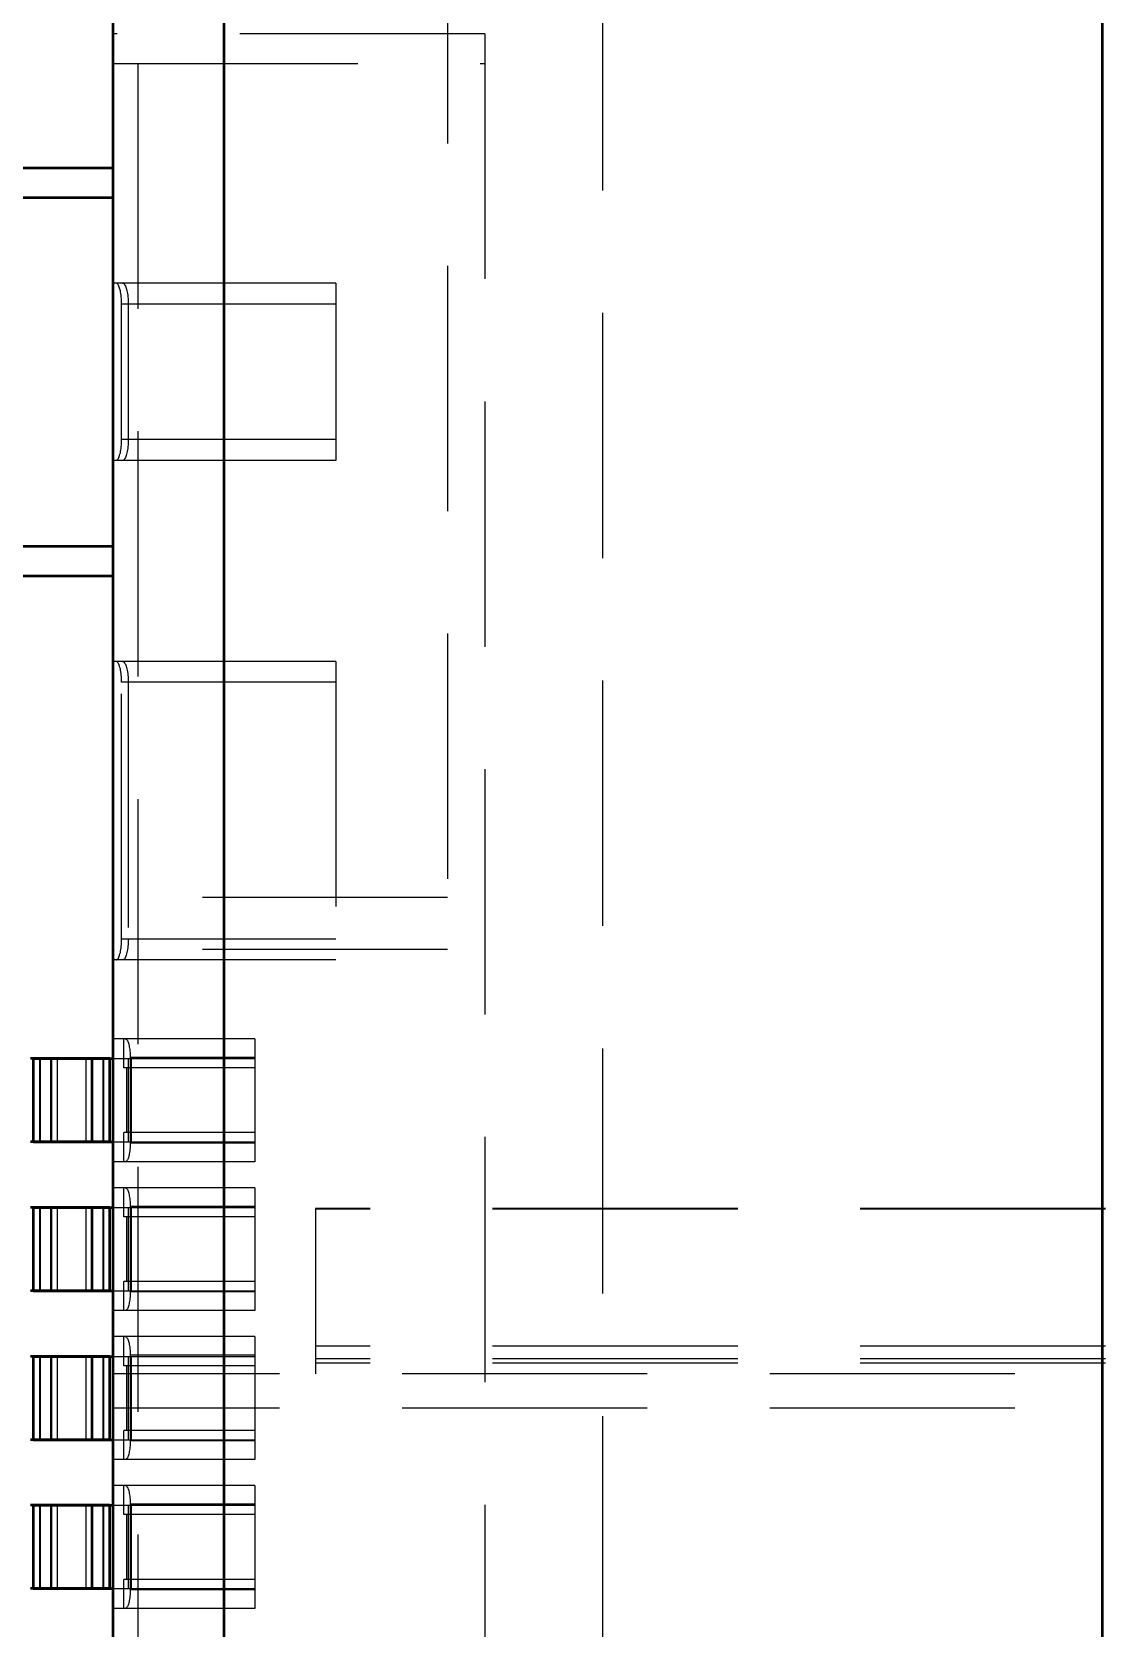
# Model space of a CAD drawing. Extents: x -891 to 6596, y -1 to 298.
# Drawn here: x -331.333 to -329.134, y 171.118 to 174.374 of the extents above; entities that cross this region are included whole.
import ezdxf

# ---------------------------------------------------------------- set-up
doc = ezdxf.new("R2010")
doc.units = 0
doc.header["$MEASUREMENT"] = 0
doc.linetypes.add('DASHED', pattern=[0.75, 0.5, -0.25])
for name, color, linetype, lineweight in [('AM_0', 7, 'Continuous', 50), ('AM_4', 3, 'Continuous', 25), ('AM_9', 6, 'DASHED', 25)]:
    doc.layers.add(name, color=color, linetype=linetype, lineweight=lineweight)

msp = doc.modelspace()

# ---------------------------------------------------------------- linework, layer by layer
at = {"layer": 'AM_0'}
for p, q in [((-331.1683, 184.1191), (-331.1683, 164.5302)), ((-330.9406, 165.2317), (-330.9406, 180.1111)), ((-329.1488, 165.2287), (-329.1488, 180.1111)), ((-331.469, 174.0965), (-331.1683, 174.0965)), ((-331.469, 174.0358), (-331.1683, 174.0358)), ((-331.469, 173.3251), (-331.1683, 173.3251)), ((-331.469, 173.2644), (-331.1683, 173.2644)), ((-331.3363, 172.2804), (-331.1738, 172.2804)), ((-331.3308, 172.2797), (-331.3308, 172.1096)), ((-331.3308, 172.2797), (-331.1683, 172.2797)), ((-331.1738, 172.1103), (-331.1738, 172.2804)), ((-331.3363, 172.1103), (-331.1738, 172.1103)), ((-331.3308, 172.1096), (-331.1683, 172.1096)), ((-331.3363, 171.9767), (-331.1738, 171.9767)), ((-331.3308, 171.976), (-331.3308, 171.8059)), ((-331.3308, 171.976), (-331.1683, 171.976)), ((-331.1738, 171.8067), (-331.1738, 171.9767)), ((-331.3363, 171.8067), (-331.1738, 171.8067)), ((-331.3308, 171.8059), (-331.1683, 171.8059)), ((-331.3363, 171.673), (-331.1738, 171.673)), ((-331.3308, 171.6723), (-331.3308, 171.5022)), ((-331.3308, 171.6723), (-331.1683, 171.6723)), ((-331.1738, 171.503), (-331.1738, 171.673)), ((-331.3363, 171.503), (-331.1738, 171.503)), ((-331.3308, 171.5022), (-331.1683, 171.5022)), ((-331.3363, 171.3693), (-331.1738, 171.3693)), ((-331.3308, 171.3686), (-331.3308, 171.1985)), ((-331.3308, 171.3686), (-331.1683, 171.3686)), ((-331.1738, 171.1993), (-331.1738, 171.3693)), ((-331.3363, 171.1993), (-331.1738, 171.1993)), ((-331.3308, 171.1985), (-331.1683, 171.1985))]:
    msp.add_line(p, q, dxfattribs=at)
at = {"layer": 'AM_4'}
for p, q in [((-331.3177, 172.2797), (-331.3177, 172.1096)), ((-331.187, 172.2804), (-331.187, 172.1103)), ((-331.3177, 171.976), (-331.3177, 171.8059)), ((-331.187, 171.9767), (-331.187, 171.8067)), ((-331.3177, 171.6723), (-331.3177, 171.5022)), ((-331.187, 171.673), (-331.187, 171.503)), ((-331.3177, 171.3686), (-331.3177, 171.1985)), ((-331.187, 171.3693), (-331.187, 171.1993))]:
    msp.add_line(p, q, dxfattribs=at)
at = {"layer": 'AM_9'}
for p, q in [((-330.485, 176.1464), (-330.485, 172.5021)), ((-330.1692, 174.5505), (-330.1692, 167.4107)), ((-330.4091, 174.3698), (-331.1683, 174.3698)), ((-330.4091, 174.3698), (-330.4091, 167.5914)), ((-331.1683, 174.3091), (-330.4091, 174.3091)), ((-331.1167, 174.3091), (-331.1167, 167.6522)), ((-330.7128, 173.8611), (-331.1683, 173.8611)), ((-330.7128, 173.8611), (-330.7128, 173.4997)), ((-330.7128, 173.8186), (-331.15, 173.8186)), ((-331.15, 173.5423), (-331.15, 173.8186)), ((-331.1366, 173.8186), (-331.1366, 173.5423)), ((-330.7128, 173.5423), (-331.15, 173.5423)), ((-330.7128, 173.4997), (-331.1683, 173.4997)), ((-330.7128, 173.0898), (-331.1683, 173.0898)), ((-330.7128, 173.0898), (-330.7128, 172.4809)), ((-330.7128, 173.0472), (-331.15, 173.0472)), ((-331.15, 172.5234), (-331.15, 173.0472)), ((-331.1366, 173.0472), (-331.1366, 172.5234)), ((-330.485, 172.6084), (-331.1683, 172.6084)), ((-330.7128, 172.5234), (-331.15, 172.5234)), ((-330.485, 172.5021), (-331.1683, 172.5021)), ((-330.7128, 172.4809), (-331.1683, 172.4809)), ((-330.8783, 172.3199), (-331.1683, 172.3199)), ((-331.1456, 172.2607), (-331.1456, 172.3199)), ((-330.8783, 172.3199), (-330.8783, 172.0693)), ((-331.3302, 172.2804), (-331.3302, 172.1103)), ((-331.3161, 172.2804), (-331.3161, 172.1103)), ((-331.2955, 172.2804), (-331.2955, 172.1103)), ((-331.2928, 172.2797), (-331.2928, 172.1096)), ((-331.2816, 172.2797), (-331.2816, 172.1096)), ((-331.2231, 172.2804), (-331.2231, 172.1103)), ((-331.2118, 172.1103), (-331.2118, 172.2804)), ((-331.2092, 172.2797), (-331.2092, 172.1096)), ((-331.1886, 172.2797), (-331.1886, 172.1096)), ((-331.1744, 172.2797), (-331.1744, 172.1096)), ((-331.1683, 172.2797), (-330.8783, 172.2797)), ((-331.167, 172.2797), (-331.167, 172.1096)), ((-330.8783, 172.2607), (-331.1456, 172.2607)), ((-331.1395, 172.1286), (-331.1395, 172.2607)), ((-331.1364, 172.2797), (-331.1364, 172.1096)), ((-331.1326, 172.2819), (-331.1326, 172.1073)), ((-330.8783, 172.2819), (-331.1326, 172.2819)), ((-331.1309, 172.2797), (-331.1309, 172.1096)), ((-330.8783, 172.1286), (-331.1456, 172.1286)), ((-331.1456, 172.0693), (-331.1456, 172.1286)), ((-331.1683, 172.1096), (-330.8783, 172.1096)), ((-330.8783, 172.1073), (-331.1326, 172.1073)), ((-330.8783, 172.0693), (-331.1683, 172.0693)), ((-330.8783, 172.0162), (-331.1683, 172.0162)), ((-331.1456, 171.957), (-331.1456, 172.0162)), ((-330.8783, 172.0162), (-330.8783, 171.7657)), ((-331.3302, 171.9767), (-331.3302, 171.8067)), ((-331.3161, 171.9767), (-331.3161, 171.8067)), ((-331.2955, 171.9767), (-331.2955, 171.8067)), ((-331.2928, 171.976), (-331.2928, 171.8059)), ((-331.2816, 171.976), (-331.2816, 171.8059)), ((-331.2231, 171.9767), (-331.2231, 171.8067)), ((-331.2118, 171.8067), (-331.2118, 171.9767)), ((-331.2092, 171.976), (-331.2092, 171.8059)), ((-331.1886, 171.976), (-331.1886, 171.8059)), ((-331.1744, 171.976), (-331.1744, 171.8059)), ((-331.1683, 171.976), (-330.8783, 171.976)), ((-331.167, 171.976), (-331.167, 171.8059)), ((-331.1364, 171.976), (-331.1364, 171.8059)), ((-331.1326, 171.9782), (-331.1326, 171.8036)), ((-330.8783, 171.9782), (-331.1326, 171.9782)), ((-331.1309, 171.976), (-331.1309, 171.8059)), ((-328.3932, 171.9737), (-330.7549, 171.9737)), ((-330.7549, 171.9737), (-330.7549, 171.6366)), ((-328.3932, 171.9727), (-330.7549, 171.9727)), ((-330.8783, 171.957), (-331.1456, 171.957)), ((-331.1395, 171.8249), (-331.1395, 171.957)), ((-331.1683, 171.8059), (-330.8783, 171.8059)), ((-330.8783, 171.8249), (-331.1456, 171.8249)), ((-331.1456, 171.7657), (-331.1456, 171.8249)), ((-330.8783, 171.8036), (-331.1326, 171.8036)), ((-330.8783, 171.7657), (-331.1683, 171.7657)), ((-330.8783, 171.7125), (-331.1683, 171.7125)), ((-331.1456, 171.6533), (-331.1456, 171.7125)), ((-330.8783, 171.7125), (-330.8783, 171.462)), ((-331.3302, 171.673), (-331.3302, 171.503)), ((-331.3161, 171.673), (-331.3161, 171.503)), ((-331.2955, 171.673), (-331.2955, 171.503)), ((-331.2928, 171.6723), (-331.2928, 171.5022)), ((-331.2816, 171.6723), (-331.2816, 171.5022)), ((-331.2231, 171.673), (-331.2231, 171.503)), ((-331.2118, 171.503), (-331.2118, 171.673)), ((-331.2092, 171.6723), (-331.2092, 171.5022)), ((-331.1886, 171.6723), (-331.1886, 171.5022)), ((-331.1744, 171.6723), (-331.1744, 171.5022)), ((-331.1683, 171.6723), (-330.8783, 171.6723)), ((-331.167, 171.6723), (-331.167, 171.5022)), ((-331.1364, 171.6723), (-331.1364, 171.5022)), ((-331.1326, 171.6745), (-331.1326, 171.4999)), ((-330.8783, 171.6745), (-331.1326, 171.6745)), ((-331.1309, 171.6723), (-331.1309, 171.5022)), ((-328.3932, 171.6932), (-330.7549, 171.6932)), ((-327.8277, 171.6366), (-331.1683, 171.6366)), ((-330.8783, 171.6533), (-331.1456, 171.6533)), ((-331.1395, 171.5212), (-331.1395, 171.6533)), ((-328.3932, 171.667), (-330.7549, 171.667)), ((-328.3932, 171.6587), (-330.7549, 171.6587)), ((-327.8277, 171.5667), (-331.1683, 171.5667)), ((-330.8783, 171.5212), (-331.1456, 171.5212)), ((-331.1456, 171.462), (-331.1456, 171.5212)), ((-331.1683, 171.5022), (-330.8783, 171.5022)), ((-330.8783, 171.4999), (-331.1326, 171.4999)), ((-330.8783, 171.462), (-331.1683, 171.462)), ((-330.8783, 171.4088), (-331.1683, 171.4088)), ((-331.1456, 171.3496), (-331.1456, 171.4088)), ((-330.8783, 171.4088), (-330.8783, 171.1583)), ((-331.3302, 171.3693), (-331.3302, 171.1993)), ((-331.3161, 171.3693), (-331.3161, 171.1993)), ((-331.2955, 171.3693), (-331.2955, 171.1993)), ((-331.2928, 171.3686), (-331.2928, 171.1985)), ((-331.2816, 171.3686), (-331.2816, 171.1985)), ((-331.2231, 171.3693), (-331.2231, 171.1993)), ((-331.2118, 171.1993), (-331.2118, 171.3693)), ((-331.2092, 171.3686), (-331.2092, 171.1985)), ((-331.1886, 171.3686), (-331.1886, 171.1985)), ((-331.1744, 171.3686), (-331.1744, 171.1985)), ((-331.1683, 171.3686), (-330.8783, 171.3686)), ((-331.167, 171.3686), (-331.167, 171.1985)), ((-330.8783, 171.3496), (-331.1456, 171.3496)), ((-331.1395, 171.2175), (-331.1395, 171.3496)), ((-331.1364, 171.3686), (-331.1364, 171.1985)), ((-331.1326, 171.3709), (-331.1326, 171.1962)), ((-330.8783, 171.3709), (-331.1326, 171.3709)), ((-331.1309, 171.3686), (-331.1309, 171.1985)), ((-330.8783, 171.2175), (-331.1456, 171.2175)), ((-331.1456, 171.1583), (-331.1456, 171.2175)), ((-331.1683, 171.1985), (-330.8783, 171.1985)), ((-330.8783, 171.1962), (-331.1326, 171.1962)), ((-330.8783, 171.1583), (-331.1683, 171.1583))]:
    msp.add_line(p, q, dxfattribs=at)
for points in [[(-331.15, 173.8186), (-331.1501, 173.8223), (-331.1502, 173.826), (-331.1504, 173.8296), (-331.1507, 173.8332), (-331.1511, 173.8366), (-331.1516, 173.8399), (-331.1521, 173.843), (-331.1527, 173.8459), (-331.1534, 173.8487), (-331.1541, 173.8512), (-331.1549, 173.8534), (-331.1557, 173.8554), (-331.1566, 173.8571), (-331.1575, 173.8586), (-331.1585, 173.8597), (-331.1594, 173.8605), (-331.1604, 173.861), (-331.1614, 173.8611)], [(-331.148, 173.8611), (-331.147, 173.861), (-331.146, 173.8605), (-331.1451, 173.8597), (-331.1441, 173.8586), (-331.1432, 173.8571), (-331.1423, 173.8554), (-331.1415, 173.8534), (-331.1407, 173.8512), (-331.14, 173.8487), (-331.1393, 173.8459), (-331.1387, 173.843), (-331.1381, 173.8399), (-331.1377, 173.8366), (-331.1373, 173.8332), (-331.137, 173.8296), (-331.1368, 173.826), (-331.1367, 173.8223), (-331.1366, 173.8186)], [(-331.1614, 173.4997), (-331.1604, 173.4999), (-331.1594, 173.5004), (-331.1585, 173.5012), (-331.1575, 173.5023), (-331.1566, 173.5037), (-331.1557, 173.5054), (-331.1549, 173.5074), (-331.1541, 173.5097), (-331.1534, 173.5122), (-331.1527, 173.5149), (-331.1521, 173.5179), (-331.1516, 173.521), (-331.1511, 173.5243), (-331.1507, 173.5277), (-331.1504, 173.5312), (-331.1502, 173.5349), (-331.1501, 173.5385), (-331.15, 173.5423)], [(-331.1366, 173.5423), (-331.1367, 173.5385), (-331.1368, 173.5349), (-331.137, 173.5312), (-331.1373, 173.5277), (-331.1377, 173.5243), (-331.1381, 173.521), (-331.1387, 173.5179), (-331.1393, 173.5149), (-331.14, 173.5122), (-331.1407, 173.5097), (-331.1415, 173.5074), (-331.1423, 173.5054), (-331.1432, 173.5037), (-331.1441, 173.5023), (-331.1451, 173.5012), (-331.146, 173.5004), (-331.147, 173.4999), (-331.148, 173.4997)], [(-331.15, 173.0472), (-331.1501, 173.0509), (-331.1502, 173.0546), (-331.1504, 173.0582), (-331.1507, 173.0618), (-331.1511, 173.0652), (-331.1516, 173.0685), (-331.1521, 173.0716), (-331.1527, 173.0746), (-331.1534, 173.0773), (-331.1541, 173.0798), (-331.1549, 173.0821), (-331.1557, 173.0841), (-331.1566, 173.0858), (-331.1575, 173.0872), (-331.1585, 173.0883), (-331.1594, 173.0891), (-331.1604, 173.0896), (-331.1614, 173.0898)], [(-331.148, 173.0898), (-331.147, 173.0896), (-331.146, 173.0891), (-331.1451, 173.0883), (-331.1441, 173.0872), (-331.1432, 173.0858), (-331.1423, 173.0841), (-331.1415, 173.0821), (-331.1407, 173.0798), (-331.14, 173.0773), (-331.1393, 173.0746), (-331.1387, 173.0716), (-331.1381, 173.0685), (-331.1377, 173.0652), (-331.1373, 173.0618), (-331.137, 173.0582), (-331.1368, 173.0546), (-331.1367, 173.0509), (-331.1366, 173.0472)], [(-331.1614, 172.4809), (-331.1604, 172.481), (-331.1594, 172.4815), (-331.1585, 172.4823), (-331.1575, 172.4834), (-331.1566, 172.4848), (-331.1557, 172.4865), (-331.1549, 172.4885), (-331.1541, 172.4908), (-331.1534, 172.4933), (-331.1527, 172.496), (-331.1521, 172.499), (-331.1516, 172.5021), (-331.1511, 172.5054), (-331.1507, 172.5088), (-331.1504, 172.5124), (-331.1502, 172.516), (-331.1501, 172.5197), (-331.15, 172.5234)], [(-331.1366, 172.5234), (-331.1367, 172.5197), (-331.1368, 172.516), (-331.137, 172.5124), (-331.1373, 172.5088), (-331.1377, 172.5054), (-331.1381, 172.5021), (-331.1387, 172.499), (-331.1393, 172.496), (-331.14, 172.4933), (-331.1407, 172.4908), (-331.1415, 172.4885), (-331.1423, 172.4865), (-331.1432, 172.4848), (-331.1441, 172.4834), (-331.1451, 172.4823), (-331.146, 172.4815), (-331.147, 172.481), (-331.148, 172.4809)], [(-331.1427, 172.3199), (-331.1418, 172.3197), (-331.141, 172.3193), (-331.1401, 172.3186), (-331.1392, 172.3176), (-331.1384, 172.3163), (-331.1376, 172.3148), (-331.1369, 172.313), (-331.1362, 172.311), (-331.1355, 172.3088), (-331.1349, 172.3063), (-331.1344, 172.3037), (-331.1339, 172.3009), (-331.1335, 172.298), (-331.1332, 172.2949), (-331.1329, 172.2918), (-331.1327, 172.2885), (-331.1326, 172.2852), (-331.1326, 172.2819)], [(-331.1326, 172.1073), (-331.1326, 172.104), (-331.1327, 172.1007), (-331.1329, 172.0975), (-331.1332, 172.0943), (-331.1335, 172.0913), (-331.1339, 172.0883), (-331.1344, 172.0855), (-331.1349, 172.0829), (-331.1355, 172.0805), (-331.1362, 172.0782), (-331.1369, 172.0762), (-331.1376, 172.0744), (-331.1384, 172.0729), (-331.1392, 172.0716), (-331.1401, 172.0706), (-331.141, 172.0699), (-331.1418, 172.0695), (-331.1427, 172.0693)], [(-331.1427, 172.0162), (-331.1418, 172.0161), (-331.141, 172.0156), (-331.1401, 172.0149), (-331.1392, 172.0139), (-331.1384, 172.0126), (-331.1376, 172.0111), (-331.1369, 172.0093), (-331.1362, 172.0073), (-331.1355, 172.0051), (-331.1349, 172.0026), (-331.1344, 172), (-331.1339, 171.9972), (-331.1335, 171.9943), (-331.1332, 171.9912), (-331.1329, 171.9881), (-331.1327, 171.9848), (-331.1326, 171.9815), (-331.1326, 171.9782)], [(-331.1326, 171.8036), (-331.1326, 171.8003), (-331.1327, 171.797), (-331.1329, 171.7938), (-331.1332, 171.7906), (-331.1335, 171.7876), (-331.1339, 171.7846), (-331.1344, 171.7818), (-331.1349, 171.7792), (-331.1355, 171.7768), (-331.1362, 171.7745), (-331.1369, 171.7725), (-331.1376, 171.7707), (-331.1384, 171.7692), (-331.1392, 171.7679), (-331.1401, 171.767), (-331.141, 171.7662), (-331.1418, 171.7658), (-331.1427, 171.7657)], [(-331.1427, 171.7125), (-331.1418, 171.7124), (-331.141, 171.7119), (-331.1401, 171.7112), (-331.1392, 171.7102), (-331.1384, 171.709), (-331.1376, 171.7074), (-331.1369, 171.7056), (-331.1362, 171.7036), (-331.1355, 171.7014), (-331.1349, 171.699), (-331.1344, 171.6963), (-331.1339, 171.6935), (-331.1335, 171.6906), (-331.1332, 171.6875), (-331.1329, 171.6844), (-331.1327, 171.6811), (-331.1326, 171.6779), (-331.1326, 171.6745)], [(-331.1326, 171.4999), (-331.1326, 171.4966), (-331.1327, 171.4933), (-331.1329, 171.4901), (-331.1332, 171.4869), (-331.1335, 171.4839), (-331.1339, 171.4809), (-331.1344, 171.4782), (-331.1349, 171.4755), (-331.1355, 171.4731), (-331.1362, 171.4708), (-331.1369, 171.4688), (-331.1376, 171.4671), (-331.1384, 171.4655), (-331.1392, 171.4643), (-331.1401, 171.4633), (-331.141, 171.4625), (-331.1418, 171.4621), (-331.1427, 171.462)], [(-331.1427, 171.4088), (-331.1418, 171.4087), (-331.141, 171.4082), (-331.1401, 171.4075), (-331.1392, 171.4065), (-331.1384, 171.4053), (-331.1376, 171.4037), (-331.1369, 171.402), (-331.1362, 171.3999), (-331.1355, 171.3977), (-331.1349, 171.3953), (-331.1344, 171.3926), (-331.1339, 171.3898), (-331.1335, 171.3869), (-331.1332, 171.3838), (-331.1329, 171.3807), (-331.1327, 171.3774), (-331.1326, 171.3742), (-331.1326, 171.3709)], [(-331.1326, 171.1962), (-331.1326, 171.1929), (-331.1327, 171.1896), (-331.1329, 171.1864), (-331.1332, 171.1833), (-331.1335, 171.1802), (-331.1339, 171.1773), (-331.1344, 171.1745), (-331.1349, 171.1718), (-331.1355, 171.1694), (-331.1362, 171.1672), (-331.1369, 171.1651), (-331.1376, 171.1634), (-331.1384, 171.1618), (-331.1392, 171.1606), (-331.1401, 171.1596), (-331.141, 171.1589), (-331.1418, 171.1584), (-331.1427, 171.1583)]]:
    msp.add_lwpolyline(points, dxfattribs=at)

doc.saveas('drawing.dxf')
